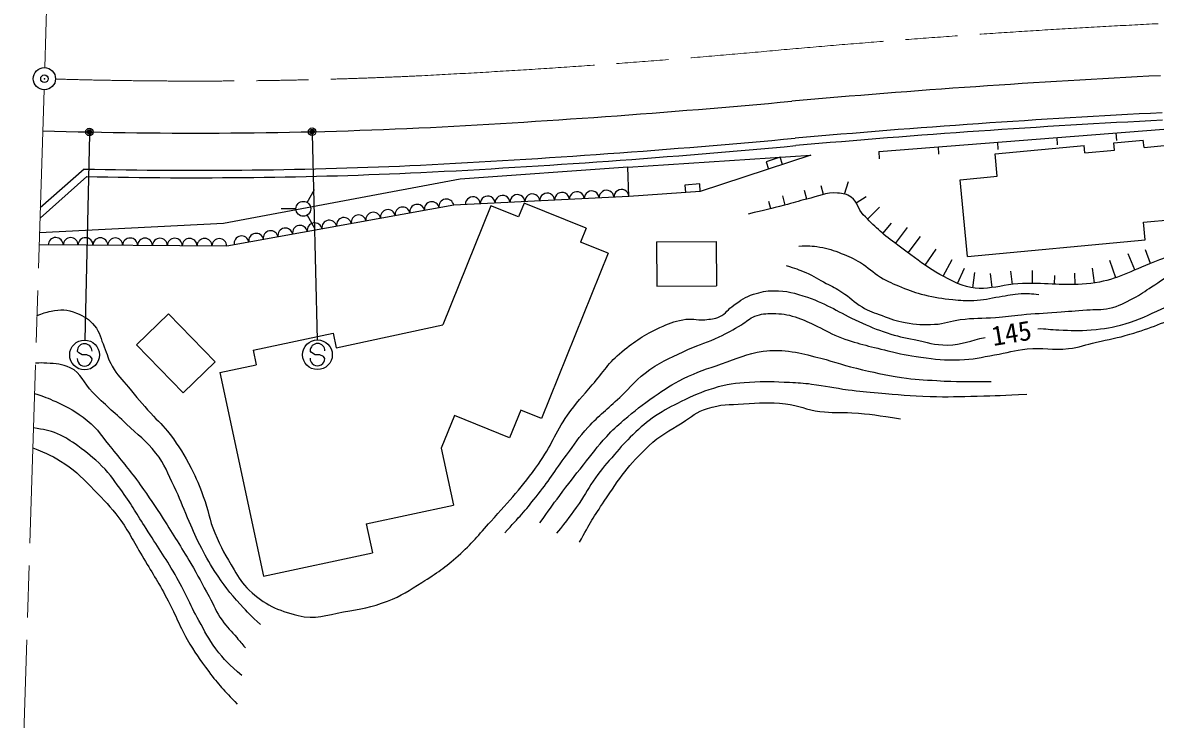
# Model space of a CAD drawing. Units: millimetres, scale not verified. Extents: x 0 to 700000, y -47500 to 447500.
# Drawn here: x 71294 to 147441, y 260682 to 307535 of the extents above; entities that cross this region are included whole.
import ezdxf
from ezdxf.enums import TextEntityAlignment as Align

# ---------------------------------------------------------------- set-up
doc = ezdxf.new("R2010")
doc.units = ezdxf.units.MM
doc.header["$LTSCALE"] = 1000
doc.header["$PDMODE"] = 32
doc.header["$PDSIZE"] = 500
doc.linetypes.add('CHAIN', pattern=[18.5, 12, -1.5, 3.5, -1.5])
doc.layers.add('作業ﾚｲﾔ1', color=7, linetype='Continuous', lineweight=25)
doc.styles.add('ＭＳ ゴシック', font='')
doc.styles.get('ＭＳ ゴシック').set_extended_font_data('MS Gothic')

msp = doc.modelspace()

# ---------------------------------------------------------------- linework, layer by layer
at = {"layer": '作業ﾚｲﾔ1', "linetype": 'CHAIN', "lineweight": 13}
for p, q in [((72780, 304514), (74127, 347319)), ((72732, 303015), (71294, 257333))]:
    msp.add_line(p, q, dxfattribs=at)
at = {"layer": '作業ﾚｲﾔ1'}
for p, q in [((75779, 300033), (75477, 286186)), ((90754, 300050), (91088, 286204)), ((128843, 298876), (150493, 300561)), ((144795, 300118), (144834, 299619)), ((136676, 298703), (142649, 299267)), ((136819, 299497), (136858, 298999)), ((140807, 299807), (140846, 299309)), ((142696, 298769), (142649, 299267)), ((144640, 299454), (146632, 299642)), ((144687, 298957), (144640, 299454)), ((146679, 299144), (146632, 299642)), ((146679, 299144), (149665, 299426)), ((111970, 297814), (124283, 298627)), ((124283, 298627), (116849, 296188)), ((128843, 298876), (128882, 298378)), ((132831, 299187), (132870, 298688)), ((136817, 297210), (136676, 298703)), ((142696, 298769), (144687, 298957)), ((111970, 297814), (100701, 297001)), ((112047, 295839), (111970, 297814)), ((122227, 298479), (121277, 298167)), ((121277, 298167), (121433, 297692)), ((122383, 298004), (122227, 298479)), ((75611, 297186), (72461, 294387)), ((75426, 297690), (72482, 295075)), ((100701, 297001), (84786, 294019)), ((134328, 296975), (136817, 297210)), ((134816, 291798), (134328, 296975)), ((90414, 295447), (90914, 296313)), ((116812, 296686), (115815, 296614)), ((115815, 296614), (115851, 296115)), ((116849, 296188), (116812, 296686)), ((124001, 295662), (123857, 296247)), ((125125, 295988), (124985, 296564)), ((126554, 296004), (126805, 296844)), ((112047, 295839), (100275, 295258)), ((116849, 296188), (112047, 295839)), ((121582, 295020), (121466, 295498)), ((122565, 295270), (122397, 295881)), ((127333, 295407), (128005, 295851)), ((100275, 295258), (85018, 292509)), ((89664, 295014), (88664, 295014)), ((102777, 295214), (99550, 287214)), ((104632, 294465), (102777, 295214)), ((105006, 295393), (104632, 294465)), ((109179, 293709), (105006, 295393)), ((128082, 294330), (128903, 295130)), ((84786, 294019), (72430, 293405)), ((90414, 294581), (90914, 293715)), ((129120, 293355), (129711, 294060)), ((146650, 294120), (148641, 294307)), ((146763, 292925), (146650, 294120)), ((109179, 293709), (108805, 292782)), ((129974, 292688), (130776, 293762)), ((85018, 292509), (72404, 292592)), ((110660, 292033), (108805, 292782)), ((113912, 292803), (117912, 292825)), ((113912, 292803), (113929, 289803)), ((117912, 292825), (117929, 289825)), ((130832, 292045), (131657, 293149)), ((134816, 291798), (146763, 292925)), ((110660, 292033), (106170, 280905)), ((131977, 291218), (132711, 292302)), ((146070, 290908), (145603, 291993)), ((147122, 291345), (146768, 292256)), ((133181, 290482), (133786, 291596)), ((134143, 290003), (134614, 291026)), ((143355, 290035), (143205, 291024)), ((144784, 290383), (144383, 291542)), ((135170, 289698), (135316, 290725)), ((136478, 289721), (136356, 290671)), ((137835, 289932), (137723, 290822)), ((139174, 290000), (139188, 290858)), ((140657, 289946), (140682, 290535)), ((142049, 289926), (142024, 290693)), ((113929, 289803), (117929, 289825)), ((81109, 287949), (78957, 285859)), ((84245, 284722), (81109, 287949)), ((92368, 285675), (99550, 287214)), ((86780, 285500), (92158, 286653)), ((92158, 286653), (92368, 285675)), ((82093, 282631), (78957, 285859)), ((75060, 285327), (74960, 285445)), ((75305, 285187), (75060, 285327)), ((75605, 285185), (75305, 285187)), ((75850, 285073), (75605, 285185)), ((75956, 284937), (75850, 285073)), ((86780, 285500), (86990, 284522)), ((90717, 285345), (90617, 285463)), ((90962, 285205), (90717, 285345)), ((91263, 285203), (90962, 285205)), ((91508, 285091), (91263, 285203)), ((91614, 284955), (91508, 285091)), ((84245, 284722), (82093, 282631)), ((84545, 283998), (86990, 284522)), ((84545, 283998), (87479, 270309)), ((100321, 281108), (99440, 278923)), ((104031, 279611), (100321, 281108)), ((104779, 281466), (104031, 279611)), ((106170, 280905), (104779, 281466)), ((99440, 278923), (100260, 275093)), ((94393, 273836), (100260, 275093)), ((94393, 273836), (94812, 271881)), ((87479, 270309), (94812, 271881))]:
    msp.add_line(p, q, dxfattribs=at)
for centre, radius in [((72756, 303764), 750), ((75782, 300183), 150), ((75782, 300183), 120), ((75782, 300183), 90), ((75782, 300183), 60), ((75782, 300183), 30), ((90750, 300200), 150), ((90750, 300200), 120), ((90750, 300200), 90), ((90750, 300200), 60), ((90750, 300200), 30), ((90164, 295014), 500), ((75455, 285186), 1000), ((91112, 285204), 1000)]:
    msp.add_circle(centre, radius, dxfattribs=at)
at = {"layer": '作業ﾚｲﾔ1', "linetype": 'CHAIN', "lineweight": 13}
for centre, radius, start, end in [((179729, -336711), 644975, 92.85345, 95.07426), ((68018, 893093), 589894, 272.889, 275.31724), ((82893, 625707), 322102, 268.32993, 272.64352)]:
    msp.add_arc(centre, radius, start, end, dxfattribs=at)
at = {"layer": '作業ﾚｲﾔ1'}
for centre, radius, start, end in [((179729, -336711), 641475, 92.85489, 95.0736), ((68018, 893093), 593394, 272.88828, 275.31652), ((179729, -336711), 638975, 92.85593, 95.07313), ((179729, -336711), 638475, 92.85614, 95.07303), ((82893, 625707), 325602, 268.19652, 272.64484), ((68018, 893093), 595894, 272.88776, 275.31601), ((68018, 893093), 596394, 272.88766, 275.31591), ((82893, 625707), 328102, 268.69587, 272.64577), ((82893, 625707), 328602, 268.73016, 272.64596), ((109550, 295716), 500, 2.8248, 182.8248), ((110549, 295765), 500, 2.8248, 182.8248), ((111548, 295814), 500, 2.8248, 182.8248), ((98799, 294992), 500, 10.21524, 190.21524), ((99783, 295170), 500, 10.21524, 190.21524), ((101560, 295322), 500, 2.8248, 182.8248), ((102558, 295371), 500, 2.8248, 182.8248), ((103557, 295420), 500, 2.8248, 182.8248), ((104556, 295469), 500, 2.8248, 182.8248), ((105555, 295519), 500, 2.8248, 182.8248), ((106554, 295568), 500, 2.8248, 182.8248), ((107552, 295617), 500, 2.8248, 182.8248), ((108551, 295667), 500, 2.8248, 182.8248), ((94862, 294283), 500, 10.21524, 190.21524), ((95847, 294460), 500, 10.21524, 190.21524), ((96831, 294637), 500, 10.21524, 190.21524), ((97815, 294815), 500, 10.21524, 190.21524), ((90926, 293573), 500, 10.21524, 190.21524), ((91910, 293751), 500, 10.21524, 190.21524), ((92894, 293928), 500, 10.21524, 190.21524), ((93878, 294105), 500, 10.21524, 190.21524), ((86005, 292687), 500, 10.21524, 190.21524), ((86989, 292864), 500, 10.21524, 190.21524), ((87973, 293041), 500, 10.21524, 190.21524), ((88958, 293219), 500, 10.21524, 190.21524), ((89942, 293396), 500, 10.21524, 190.21524), ((73519, 292585), 500, 359.62189, 179.62189), ((74519, 292578), 500, 359.62189, 179.62189), ((75519, 292572), 500, 359.62189, 179.62189), ((76519, 292565), 500, 359.62189, 179.62189), ((77519, 292558), 500, 359.62189, 179.62189), ((78519, 292552), 500, 359.62189, 179.62189), ((79519, 292545), 500, 359.62189, 179.62189), ((80519, 292539), 500, 359.62189, 179.62189), ((81518, 292532), 500, 359.62189, 179.62189), ((82518, 292525), 500, 359.62189, 179.62189), ((83518, 292519), 500, 359.62189, 179.62189), ((84518, 292512), 500, 359.62189, 179.62189), ((75460, 285441), 500, 359.55488, 179.55488), ((91117, 285459), 500, 359.55488, 179.55488), ((75456, 284941), 500, 179.55488, 359.55488), ((91114, 284959), 500, 179.55488, 359.55488)]:
    msp.add_arc(centre, radius, start, end, dxfattribs=at)
for points, knots in [([(156368, 299442), (155181, 297730), (154799, 297182), (153611, 295888), (152409, 294579), (151747, 293785), (150261, 292810), (149103, 292050), (148335, 291822), (147046, 291316), (145537, 290722), (144719, 290185), (143107, 290003), (141456, 289816), (140514, 290003), (138852, 290003), (137012, 290003), (135815, 289236), (134143, 290003), (132364, 290819), (131503, 291552), (129932, 292719), (129038, 293384), (128569, 293809), (127805, 294621), (127421, 295028), (127440, 295466), (126990, 295798), (126692, 296017), (126452, 296032), (126084, 296070), (125259, 296153), (124811, 295841), (124001, 295662), (123411, 295531), (123093, 295408), (122507, 295255), (121557, 295006), (121246, 294939), (120063, 294666)], [0, 0, 0, 0, 1, 1, 1, 2, 2, 2, 3, 3, 3, 4, 4, 4, 5, 5, 5, 6, 6, 6, 7, 7, 7, 8, 8, 8, 9, 9, 9, 10, 10, 10, 11, 11, 11, 12, 12, 12, 13, 13, 13, 13]), ([(122632, 291196), (123255, 291007), (123448, 290945), (123948, 290728), (124506, 290487), (124789, 290288), (125322, 289997), (125735, 289772), (125982, 289670), (126375, 289412), (126922, 289055), (127159, 288753), (127720, 288418), (128212, 288125), (128527, 288030), (129065, 287834), (129659, 287616), (129992, 287477), (130615, 287366), (131380, 287229), (131826, 287215), (132603, 287249), (133288, 287279), (133647, 287492), (134328, 287570), (135249, 287677), (135772, 287645), (136696, 287717), (137383, 287770), (137765, 287834), (138451, 287892), (139375, 287971), (139894, 288000), (140819, 288067), (141607, 288125), (142049, 288155), (142837, 288214), (143430, 288258), (143775, 288205), (144357, 288331), (145022, 288475), (145357, 288698), (145965, 289003), (146469, 289256), (146711, 289470), (147193, 289763), (147819, 290144), (148117, 290467), (148801, 290728), (149479, 290987), (149951, 290841), (150614, 291138), (151317, 291452), (151566, 291875), (152222, 292278), (152893, 292689), (153331, 292810), (154006, 293213), (154661, 293605), (154935, 293976), (155614, 294325), (156476, 294767), (156990, 294970), (157924, 295231), (158537, 295402), (158896, 295483), (159532, 295494), (159960, 295501), (160212, 295465), (160614, 295319), (161041, 295163), (161305, 295074), (161637, 294763), (161966, 294455), (162131, 294240), (162310, 293827), (162576, 293212), (162571, 292815), (162719, 292161), (162817, 291728), (162843, 291479), (162953, 291050), (163069, 290598), (163118, 290337), (163304, 289909), (163538, 289370), (163731, 289097), (164035, 288594), (164385, 288013), (164692, 287750), (164970, 287132), (165356, 286275), (165445, 285741), (165643, 284822), (165801, 284086), (165846, 283665), (165965, 282921), (166162, 281680), (166207, 281275), (166403, 279734)], [0, 0, 0, 0, 1, 1, 1, 2, 2, 2, 3, 3, 3, 4, 4, 4, 5, 5, 5, 6, 6, 6, 7, 7, 7, 8, 8, 8, 9, 9, 9, 10, 10, 10, 11, 11, 11, 12, 12, 12, 13, 13, 13, 14, 14, 14, 15, 15, 15, 16, 16, 16, 17, 17, 17, 18, 18, 18, 19, 19, 19, 20, 20, 20, 21, 21, 21, 22, 22, 22, 23, 23, 23, 24, 24, 24, 25, 25, 25, 26, 26, 26, 27, 27, 27, 28, 28, 28, 29, 29, 29, 30, 30, 30, 31, 31, 31, 32, 32, 32, 33, 33, 33, 33]), ([(139537, 286955), (140086, 286977), (140392, 286887), (140942, 286870), (141798, 286842), (142283, 286781), (143135, 286870), (144032, 286963), (144541, 287030), (145409, 287276), (146415, 287561), (146929, 287869), (147886, 288291), (148613, 288612), (149009, 288816), (149713, 289185), (150859, 289783), (151472, 290172), (152597, 290809), (153740, 291457), (154320, 291940), (155521, 292474), (156295, 292818), (156748, 293046), (157592, 293124), (158252, 293185), (158648, 293060), (159257, 292799), (159826, 292554), (160047, 292231), (160475, 291784), (160811, 291433), (160959, 291200), (161247, 290809), (161679, 290220), (161861, 289847), (162303, 289266), (162800, 288611), (163191, 288329), (163643, 287641), (164083, 286971), (164353, 286583), (164577, 285814), (164778, 285122), (164751, 284703), (164820, 283986), (164927, 282894), (164945, 282279), (165024, 281184), (165071, 280518), (165022, 280135), (165145, 279479), (165245, 278945), (165305, 278743), (165511, 278139)], [0, 0, 0, 0, 1, 1, 1, 2, 2, 2, 3, 3, 3, 4, 4, 4, 5, 5, 5, 6, 6, 6, 7, 7, 7, 8, 8, 8, 9, 9, 9, 10, 10, 10, 11, 11, 11, 12, 12, 12, 13, 13, 13, 14, 14, 14, 15, 15, 15, 16, 16, 16, 17, 17, 17, 18, 18, 18, 18]), ([(123470, 292507), (124110, 292530), (124337, 292534), (124882, 292446), (125463, 292352), (125778, 292230), (126325, 292016), (126845, 291813), (127136, 291689), (127615, 291402), (128174, 291067), (128407, 290757), (128966, 290420), (129489, 290104), (129811, 289974), (130378, 289744), (130965, 289506), (131299, 289379), (131913, 289222), (132642, 289036), (133068, 288997), (133816, 288915), (134365, 288855), (134677, 288834), (135229, 288854), (135906, 288878), (136276, 289003), (136948, 289100), (137524, 289183), (137840, 289297), (138421, 289314), (138890, 289328), (139072, 289316), (139619, 289253)], [0, 0, 0, 0, 1, 1, 1, 2, 2, 2, 3, 3, 3, 4, 4, 4, 5, 5, 5, 6, 6, 6, 7, 7, 7, 8, 8, 8, 9, 9, 9, 10, 10, 10, 11, 11, 11, 11]), ([(103703, 273230), (104732, 274343), (105023, 274664), (105805, 275636), (106657, 276696), (107040, 277361), (107857, 278448), (108412, 279187), (108673, 279644), (109301, 280323), (110076, 281160), (110594, 281546), (111429, 282324), (112218, 283059), (112566, 283589), (113455, 284198), (114405, 284849), (115022, 285079), (116065, 285566), (116849, 285933), (117339, 286023), (118117, 286402), (118714, 286693), (119040, 286875), (119611, 287213), (119975, 287428), (120126, 287652), (120523, 287796), (120965, 287956), (121244, 287973), (121714, 287973), (122314, 287972), (122659, 287918), (123234, 287745), (123747, 287590), (124010, 287432), (124500, 287213), (125142, 286925), (125465, 286682), (126121, 286428), (127389, 285937), (128147, 285796), (129465, 285465), (130316, 285251), (130801, 285157), (131669, 285034), (132681, 284892), (133257, 284823), (134278, 284857), (135207, 284888), (135717, 285038), (136634, 285186), (137489, 285325), (137950, 285518), (138813, 285592), (139897, 285684), (140517, 285505), (141599, 285617), (142347, 285694), (142742, 285877), (143474, 286048), (144355, 286253), (144862, 286319), (145728, 286580), (147195, 287020), (147983, 287372), (149402, 287948), (150436, 288367), (151014, 288611), (152011, 289113), (152845, 289533), (153282, 289828), (154113, 290253), (154669, 290537), (154977, 290707), (155557, 290937), (156058, 291135), (156340, 291283), (156875, 291342), (157456, 291406), (157811, 291418), (158369, 291241), (158958, 291054), (159201, 290741), (159661, 290329), (160298, 289758), (160592, 289371), (161130, 288708), (161554, 288185), (161759, 287867), (162144, 287314), (162449, 286875), (162695, 286667), (162904, 286174), (163185, 285509), (163192, 285084), (163334, 284376), (163478, 283660), (163555, 283255), (163613, 282526), (163681, 281668), (163599, 281183), (163638, 280323), (163675, 279509), (163696, 279051), (163816, 278245), (163948, 277353), (164040, 277034), (164322, 275991)], [0, 0, 0, 0, 1, 1, 1, 2, 2, 2, 3, 3, 3, 4, 4, 4, 5, 5, 5, 6, 6, 6, 7, 7, 7, 8, 8, 8, 9, 9, 9, 10, 10, 10, 11, 11, 11, 12, 12, 12, 13, 13, 13, 14, 14, 14, 15, 15, 15, 16, 16, 16, 17, 17, 17, 18, 18, 18, 19, 19, 19, 20, 20, 20, 21, 21, 21, 22, 22, 22, 23, 23, 23, 24, 24, 24, 25, 25, 25, 26, 26, 26, 27, 27, 27, 28, 28, 28, 29, 29, 29, 30, 30, 30, 31, 31, 31, 32, 32, 32, 33, 33, 33, 34, 34, 34, 35, 35, 35, 36, 36, 36, 36]), ([(72254, 287811), (72647, 287999), (72820, 288051), (73204, 288129), (73858, 288261), (74290, 288257), (74909, 288007), (75448, 287789), (75766, 287608), (76128, 287154), (76508, 286677), (76537, 286294), (76777, 285733), (76993, 285229), (77030, 284907), (77305, 284433), (77658, 283827), (77959, 283555), (78402, 283012), (78971, 282315), (79309, 281940), (79904, 281266), (80402, 280701), (80756, 280449), (81204, 279844), (81827, 279002), (82153, 278505), (82625, 277570), (82991, 276847), (83158, 276422), (83438, 275661), (83782, 274724), (83831, 274148), (84209, 273225), (84623, 272214), (84945, 271683), (85509, 270747), (85854, 270174), (86035, 269824), (86524, 269367), (87580, 268377), (88412, 268022), (89813, 267661), (90969, 267364), (91683, 267703), (92859, 267905), (94035, 268106), (94709, 268211), (95824, 268636), (96785, 269002), (97268, 269345), (98138, 269895), (99136, 270525), (99702, 270887), (100575, 271681), (101496, 272520), (101939, 273067), (102768, 273996), (104072, 275459), (104844, 276254), (105976, 277854), (106839, 279073), (107073, 279918), (107926, 281144), (108511, 281986), (108922, 282396), (109591, 283174), (110352, 284061), (110678, 284666), (111580, 285408), (112495, 286159), (113074, 286516), (114139, 287032), (114712, 287310), (115059, 287428), (115682, 287560), (116241, 287678), (116576, 287505), (117144, 287560), (117547, 287599), (117793, 287592), (118159, 287763), (118588, 287963), (118702, 288269), (119093, 288535), (119587, 288870), (119865, 289087), (120433, 289266), (120941, 289425), (121242, 289503), (121774, 289509), (122679, 289520), (123188, 289347), (124048, 289063), (125463, 288595), (126136, 288039), (127500, 287438), (128236, 287114), (128641, 286908), (129408, 286667), (130109, 286446), (130516, 286366), (131236, 286220), (132102, 286044), (132585, 285846), (133469, 285854), (134475, 285864), (135006, 286178), (135995, 286360)], [0, 0, 0, 0, 1, 1, 1, 2, 2, 2, 3, 3, 3, 4, 4, 4, 5, 5, 5, 6, 6, 6, 7, 7, 7, 8, 8, 8, 9, 9, 9, 10, 10, 10, 11, 11, 11, 12, 12, 12, 13, 13, 13, 14, 14, 14, 15, 15, 15, 16, 16, 16, 17, 17, 17, 18, 18, 18, 19, 19, 19, 20, 20, 20, 21, 21, 21, 22, 22, 22, 23, 23, 23, 24, 24, 24, 25, 25, 25, 26, 26, 26, 27, 27, 27, 28, 28, 28, 29, 29, 29, 30, 30, 30, 31, 31, 31, 32, 32, 32, 33, 33, 33, 34, 34, 34, 35, 35, 35, 36, 36, 36, 36]), ([(106068, 273888), (106701, 274791), (106870, 275028), (107403, 275745), (108006, 276558), (108359, 277002), (108989, 277795), (109590, 278552), (109892, 279007), (110555, 279710), (110977, 280157), (111228, 280396), (111697, 280793), (112472, 281452), (112904, 281830), (113747, 282399), (114494, 282903), (114910, 283201), (115720, 283598), (116680, 284069), (117261, 284240), (118273, 284584), (119357, 284953), (119944, 285275), (121078, 285435), (121736, 285529), (122118, 285504), (122780, 285435), (123486, 285362), (123869, 285234), (124559, 285068), (125657, 284804), (126246, 284556), (127344, 284294), (128522, 284013), (129185, 283860), (130381, 283675), (131303, 283533), (131829, 283522), (132760, 283463), (134178, 283372), (134664, 283392), (136397, 283405)], [0, 0, 0, 0, 1, 1, 1, 2, 2, 2, 3, 3, 3, 4, 4, 4, 5, 5, 5, 6, 6, 6, 7, 7, 7, 8, 8, 8, 9, 9, 9, 10, 10, 10, 11, 11, 11, 12, 12, 12, 13, 13, 13, 14, 14, 14, 14]), ([(87286, 267050), (86627, 267657), (86437, 267850), (85933, 268402), (85195, 269212), (84821, 269708), (84220, 270626), (83777, 271304), (83566, 271708), (83198, 272429), (82848, 273118), (82698, 273526), (82387, 274233), (82027, 275051), (81879, 275534), (81485, 276337), (81043, 277237), (80867, 277797), (80253, 278591), (79588, 279451), (79053, 279791), (78269, 280544), (77389, 281390), (76845, 281811), (75985, 282678), (75371, 283298), (75279, 283975), (74482, 284331), (73915, 284585), (73540, 284597), (72920, 284632), (72621, 284648), (72506, 284655), (72154, 284637)], [0, 0, 0, 0, 1, 1, 1, 2, 2, 2, 3, 3, 3, 4, 4, 4, 5, 5, 5, 6, 6, 6, 7, 7, 7, 8, 8, 8, 9, 9, 9, 10, 10, 10, 11, 11, 11, 11]), ([(138795, 282534), (137192, 282451), (136768, 282428), (135468, 282399), (134229, 282371), (133534, 282335), (132296, 282379), (130934, 282429), (130172, 282493), (128815, 282611), (128020, 282681), (127574, 282715), (126784, 282824), (125821, 282958), (125291, 283089), (124327, 283211), (123756, 283284), (123432, 283299), (122857, 283327), (121801, 283379), (121205, 283417), (120149, 283346), (119194, 283282), (118650, 283212), (117731, 282940), (116854, 282681), (116388, 282450), (115565, 282051), (114871, 281714), (114483, 281514), (113844, 281083), (113203, 280652), (112879, 280355), (112316, 279826), (111797, 279340), (111545, 279028), (111078, 278492), (110559, 277896), (110260, 277567), (109801, 276925), (109337, 276275), (109150, 275862), (108699, 275203), (108144, 274393), (107931, 274133), (107190, 273192)], [0, 0, 0, 0, 1, 1, 1, 2, 2, 2, 3, 3, 3, 4, 4, 4, 5, 5, 5, 6, 6, 6, 7, 7, 7, 8, 8, 8, 9, 9, 9, 10, 10, 10, 11, 11, 11, 12, 12, 12, 13, 13, 13, 14, 14, 14, 15, 15, 15, 15]), ([(72089, 282592), (72764, 282378), (72975, 282292), (73521, 282047), (74395, 281654), (74871, 281377), (75625, 280785), (76397, 280178), (76651, 279647), (77278, 278891), (78051, 277958), (78493, 277440), (79201, 276457), (79829, 275585), (80154, 275077), (80734, 274173), (81480, 273010), (81898, 272358), (82597, 271167), (83100, 270311), (83350, 269813), (83830, 268943), (84172, 268322), (84285, 267925), (84701, 267350), (85053, 266864), (85309, 266639), (85693, 266178), (85917, 265909), (85988, 265824), (86264, 265487)], [0, 0, 0, 0, 1, 1, 1, 2, 2, 2, 3, 3, 3, 4, 4, 4, 5, 5, 5, 6, 6, 6, 7, 7, 7, 8, 8, 8, 9, 9, 9, 10, 10, 10, 10]), ([(108731, 272587), (109449, 273914), (109691, 274307), (110392, 275356), (111428, 276904), (112021, 277800), (113386, 279068), (114166, 279792), (114723, 280056), (115622, 280627), (116267, 281036), (116597, 281357), (117324, 281591), (118231, 281882), (118793, 281837), (119744, 281898), (120848, 281969), (121476, 282020), (122575, 281898), (123496, 281796), (123973, 281509), (124892, 281385), (125726, 281273), (126206, 281361), (127046, 281303), (128326, 281216), (128765, 281131), (130307, 280893)], [0, 0, 0, 0, 1, 1, 1, 2, 2, 2, 3, 3, 3, 4, 4, 4, 5, 5, 5, 6, 6, 6, 7, 7, 7, 8, 8, 8, 9, 9, 9, 9]), ([(86024, 263623), (85173, 264386), (84868, 264643), (84280, 265427), (83762, 266118), (83559, 266566), (83138, 267320), (82477, 268508), (82223, 269237), (81545, 270416), (80833, 271655), (80362, 272307), (79592, 273511), (78975, 274477), (78671, 275047), (77999, 275976), (77489, 276680), (77234, 277108), (76616, 277719), (76030, 278299), (75666, 278594), (74993, 279072), (74491, 279428), (74209, 279645), (73641, 279883), (73039, 280135), (72754, 280171), (72016, 280276)], [0, 0, 0, 0, 1, 1, 1, 2, 2, 2, 3, 3, 3, 4, 4, 4, 5, 5, 5, 6, 6, 6, 7, 7, 7, 8, 8, 8, 9, 9, 9, 9]), ([(71975, 278950), (72980, 278545), (73340, 278389), (74122, 277869), (74987, 277294), (75376, 276836), (76105, 276096), (76788, 275403), (77179, 275014), (77758, 274233), (78455, 273293), (78720, 272682), (79321, 271678), (79978, 270581), (80367, 269978), (80974, 268853), (81553, 267781), (81749, 267113), (82357, 266058), (82864, 265177), (83187, 264704), (83800, 263894), (84487, 262985), (84780, 262688), (85723, 261700)], [0, 0, 0, 0, 1, 1, 1, 2, 2, 2, 3, 3, 3, 4, 4, 4, 5, 5, 5, 6, 6, 6, 7, 7, 7, 8, 8, 8, 8])]:
    msp.add_open_spline(points, degree=3, knots=knots, dxfattribs=at)
for p in [(72756, 303764), (72756, 303764), (72756, 303764), (75782, 300183), (90750, 300200)]:
    msp.add_point(p, dxfattribs=at)

# ---------------------------------------------------------------- texts
at = {"layer": '作業ﾚｲﾔ1', "style": 'ＭＳ ゴシック'}
msp.add_text('145', height=1320, rotation=9.545, dxfattribs=at).set_placement((137766, 286658), align=Align.MIDDLE_CENTER)

doc.saveas('drawing.dxf')
